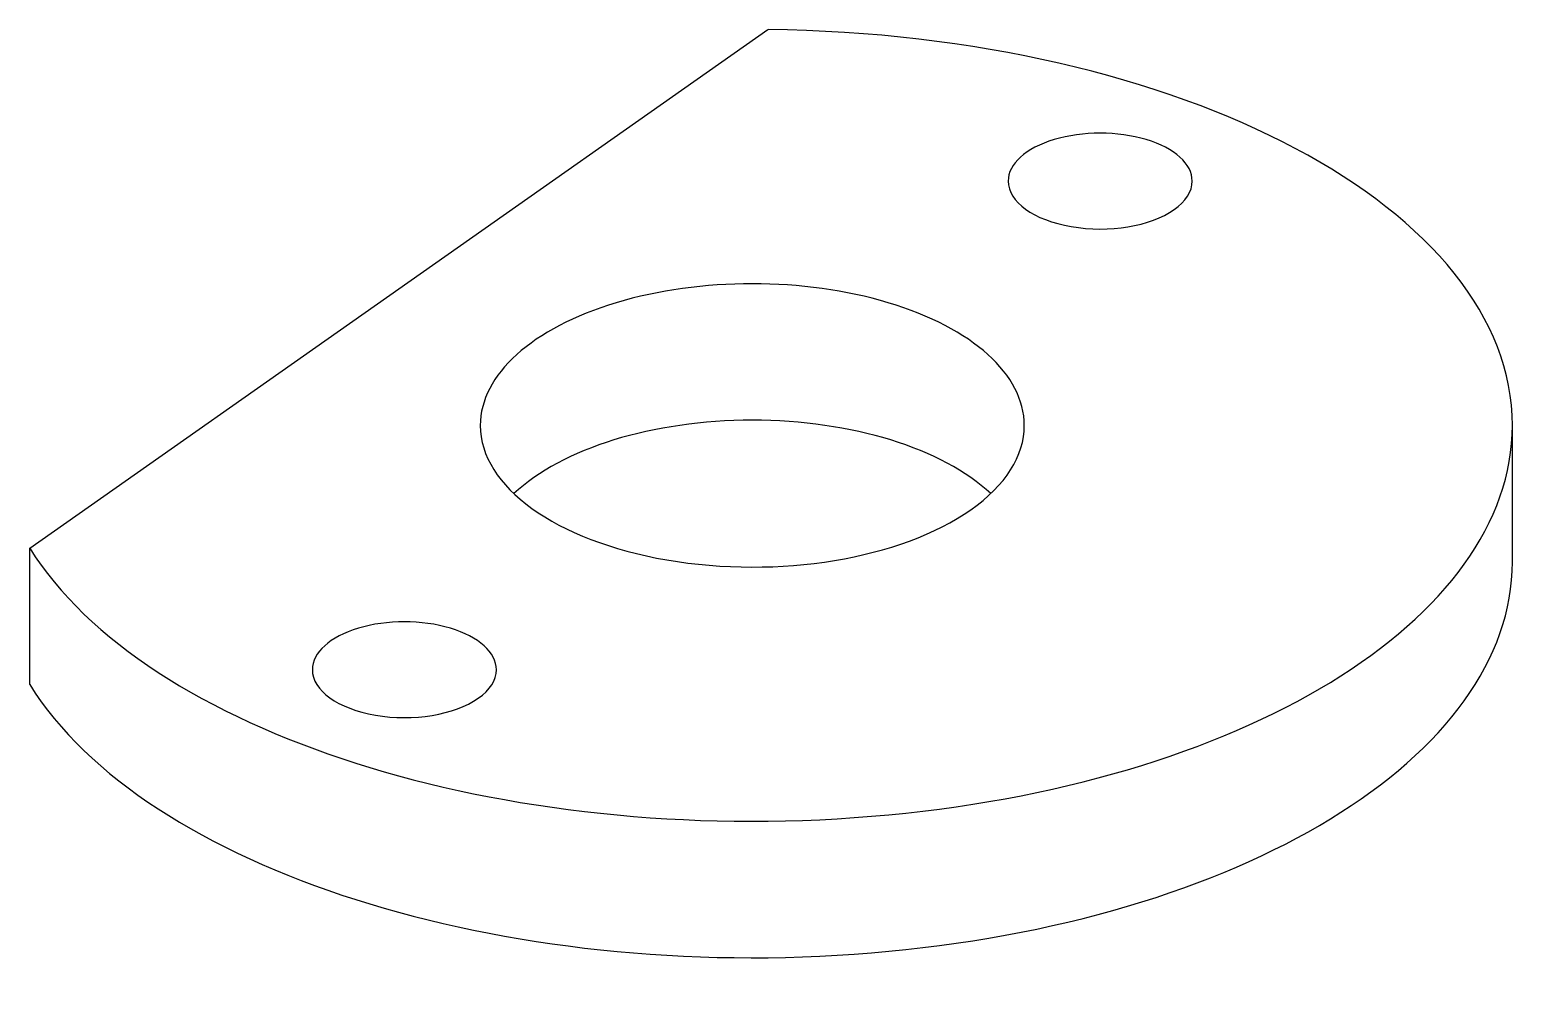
# Model space of a CAD drawing. Header units: millimetres. Extents: x -10.6 to 7.9, y -5.5 to 6.4.
import ezdxf

# ---------------------------------------------------------------- set-up
doc = ezdxf.new("R2010")
doc.units = ezdxf.units.MM
doc.layers.add('visible', color=7, linetype='Continuous')

msp = doc.modelspace()

# ---------------------------------------------------------------- linework, layer by layer
at = {"layer": 'visible'}
for p, q in [((-10.638, -0.06), (-1.41, 6.423)), ((7.894, -0.233), (7.894, 1.474)), ((-10.638, -1.767), (-10.638, -0.06))]:
    msp.add_line(p, q, dxfattribs=at)
for centre, major_axis, start_param, end_param in [((-1.606, 1.474), (-9.5, 0), -3.141593, -1.591506), ((2.742, 4.529), (1.15, 0), 0, 3.141593), ((2.742, 4.529), (1.15, 0), 3.141593, 5.645039), ((2.742, 4.529), (1.15, 0), 5.645039, 6.283185), ((-1.606, 1.474), (3.4, 0), 0, 3.141593), ((-1.606, -0.233), (3.4, 0), 0.502728, 2.638864), ((-1.606, 1.474), (-9.5, 0), -5.967972, -3.141593), ((-1.606, 1.474), (3.4, 0), 3.141593, 5.645039), ((-1.606, 1.474), (3.4, 0), 5.645039, 6.283185), ((-1.606, -0.233), (9.5, 0), 3.456805, 6.283185), ((-5.955, -1.581), (1.15, 0), 0, 3.141593), ((-5.955, -1.581), (1.15, 0), 3.141593, 5.645039), ((-5.955, -1.581), (1.15, 0), 5.645039, 6.283185)]:
    msp.add_ellipse(centre, major_axis=major_axis, ratio=0.521029, start_param=start_param, end_param=end_param, dxfattribs=at)

doc.saveas('drawing.dxf')
